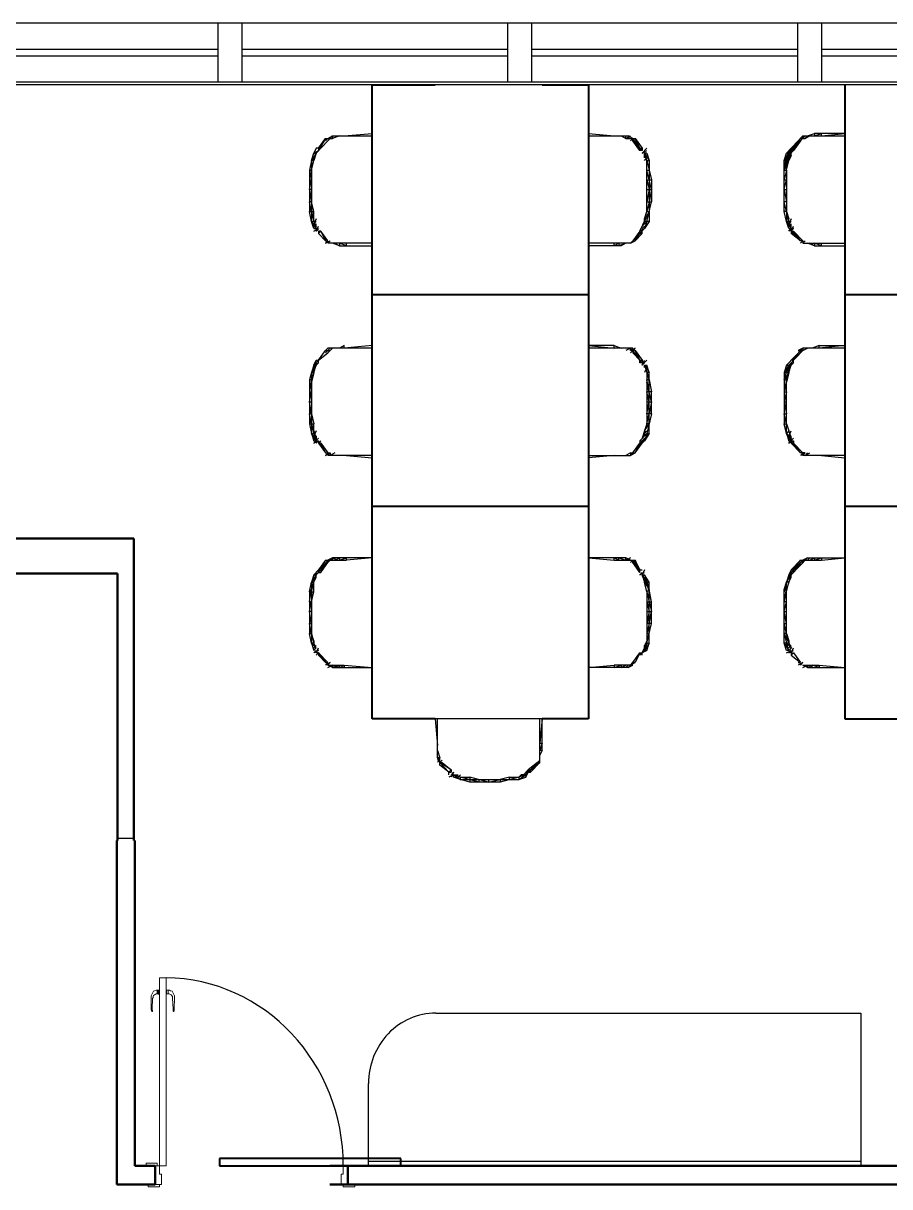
# Model space of a CAD drawing. Header units: millimetres. Extents: x -8 to 5830, y -596 to 3598.
# Drawn here: x 1679.636 to 1683.31, y 2388.415 to 2393.348 of the extents above; entities that cross this region are included whole.
import ezdxf

# ---------------------------------------------------------------- set-up
doc = ezdxf.new("R2010")
doc.units = ezdxf.units.MM
doc.linetypes.add('CONTINU', pattern=[0])
doc.layers.get('0').update_dxf_attribs({"color": 9})

msp = doc.modelspace()

# ---------------------------------------------------------------- linework, layer by layer
for p, q in [((1734.0826, 2393.3475), (1664.1826, 2393.3475)), ((1679.3326, 2393.2375), (1680.4618, 2393.2375)), ((1680.4618, 2393.2075), (1679.3326, 2393.2075)), ((1680.5618, 2393.2375), (1681.6909, 2393.2375)), ((1681.6909, 2393.2075), (1680.5618, 2393.2075)), ((1681.7909, 2393.2375), (1682.9201, 2393.2375)), ((1682.9201, 2393.2075), (1681.7909, 2393.2075)), ((1683.0201, 2393.2375), (1684.1493, 2393.2375)), ((1684.1493, 2393.2075), (1683.0201, 2393.2075)), ((1694.2826, 2393.0975), (1664.4326, 2393.0975))]:
    msp.add_line(p, q)
at = {"lineweight": 25}
for p, q in [((1692.9999, 2393.0867), (1679.0028, 2393.0867)), ((1680.8881, 2392.8179), (1680.9178, 2392.8593)), ((1680.9178, 2392.8593), (1680.8881, 2392.8076)), ((1680.9178, 2392.8593), (1680.9474, 2392.8593)), ((1680.9178, 2392.8489), (1680.9276, 2392.8593)), ((1680.9276, 2392.8593), (1680.9474, 2392.8696)), ((1680.9375, 2392.8593), (1680.9276, 2392.8489)), ((1680.9375, 2392.8593), (1680.9474, 2392.8696)), ((1680.9474, 2392.8696), (1680.9474, 2392.8593)), ((1680.977, 2392.8696), (1680.9474, 2392.8593)), ((1680.9474, 2392.8696), (1681.1152, 2392.8696)), ((1680.9967, 2392.8696), (1681.1152, 2392.8799)), ((1681.1152, 2392.8799), (1681.1152, 2392.4045)), ((1682.0332, 2392.8799), (1682.1418, 2392.8696)), ((1682.0332, 2392.8799), (1682.0332, 2392.4045)), ((1682.0332, 2392.8696), (1682.201, 2392.8696)), ((1682.1714, 2392.8696), (1682.1911, 2392.8593)), ((1682.1911, 2392.8593), (1682.2109, 2392.8696)), ((1682.1911, 2392.8593), (1682.1911, 2392.8696)), ((1682.1911, 2392.8593), (1682.2306, 2392.8593)), ((1682.2207, 2392.8593), (1682.201, 2392.8696)), ((1682.201, 2392.8593), (1682.2109, 2392.8696)), ((1682.2207, 2392.8593), (1682.2109, 2392.8489)), ((1682.2503, 2392.8179), (1682.2207, 2392.8593)), ((1682.2207, 2392.8489), (1682.2207, 2392.8593)), ((1682.2207, 2392.8593), (1682.2503, 2392.8076)), ((1682.2306, 2392.8593), (1682.2602, 2392.8179)), ((1682.2503, 2392.8179), (1682.2306, 2392.8593)), ((1682.8722, 2392.7973), (1682.9413, 2392.8696)), ((1682.892, 2392.8076), (1682.9512, 2392.8696)), ((1682.9018, 2392.8076), (1682.9315, 2392.8593)), ((1682.9018, 2392.8179), (1682.9315, 2392.8593)), ((1682.9315, 2392.8593), (1682.9512, 2392.8593)), ((1682.9413, 2392.8696), (1683.119, 2392.8696)), ((1682.9413, 2392.8593), (1682.9413, 2392.8696)), ((1682.9512, 2392.8593), (1682.9709, 2392.8696)), ((1682.9512, 2392.8593), (1682.9611, 2392.8696)), ((1682.9611, 2392.8696), (1682.9907, 2392.8799)), ((1683.119, 2392.8799), (1682.9907, 2392.8799)), ((1682.9907, 2392.8799), (1682.9907, 2392.8696)), ((1682.9907, 2392.8696), (1683.0203, 2392.8799)), ((1683.0203, 2392.8696), (1683.119, 2392.8799)), ((1683.0203, 2392.8696), (1683.0203, 2392.8799)), ((1683.119, 2392.8799), (1683.119, 2392.4045)), ((1680.8783, 2392.8179), (1680.8684, 2392.7973)), ((1680.8684, 2392.7973), (1680.8881, 2392.8076)), ((1680.9276, 2392.8489), (1680.8783, 2392.7973)), ((1680.8881, 2392.8179), (1680.8783, 2392.8179)), ((1680.8881, 2392.8179), (1680.8881, 2392.8076)), ((1682.2503, 2392.8076), (1682.2207, 2392.8489)), ((1682.2503, 2392.8076), (1682.2503, 2392.8179)), ((1682.2503, 2392.8179), (1682.2602, 2392.8179)), ((1682.2602, 2392.8179), (1682.2503, 2392.8076)), ((1682.2602, 2392.8076), (1682.2503, 2392.8076)), ((1682.2602, 2392.7973), (1682.28, 2392.8179)), ((1682.2602, 2392.8179), (1682.2602, 2392.8076)), ((1682.2602, 2392.7973), (1682.28, 2392.8076)), ((1682.8722, 2392.7766), (1682.892, 2392.8076)), ((1682.8821, 2392.8076), (1682.8722, 2392.7766)), ((1682.9018, 2392.8076), (1682.8722, 2392.7766)), ((1682.8821, 2392.7766), (1682.9018, 2392.8179)), ((1682.8821, 2392.8076), (1682.9018, 2392.8179)), ((1682.8821, 2392.7973), (1682.9018, 2392.8076)), ((1682.8821, 2392.8076), (1682.892, 2392.8076)), ((1682.892, 2392.8179), (1682.9018, 2392.8179)), ((1682.892, 2392.7869), (1682.892, 2392.8076)), ((1682.9315, 2392.8489), (1682.9018, 2392.8076)), ((1682.9018, 2392.8076), (1682.9018, 2392.8283)), ((1680.8585, 2392.7662), (1680.8487, 2392.7249)), ((1680.8783, 2392.7973), (1680.8585, 2392.7662)), ((1680.8585, 2392.7662), (1680.8684, 2392.7973)), ((1680.8585, 2392.7249), (1680.8684, 2392.7662)), ((1680.8585, 2392.7662), (1680.8585, 2392.5078)), ((1680.8684, 2392.7662), (1680.8585, 2392.7662)), ((1680.8684, 2392.7766), (1680.8783, 2392.7973)), ((1680.8684, 2392.7973), (1680.8783, 2392.7973)), ((1680.8783, 2392.7973), (1680.8684, 2392.7662)), ((1680.8684, 2392.7766), (1680.8684, 2392.7662)), ((1682.28, 2392.7973), (1682.2701, 2392.7973)), ((1682.2701, 2392.7973), (1682.2898, 2392.7662)), ((1682.28, 2392.7662), (1682.2701, 2392.7973)), ((1682.2701, 2392.7766), (1682.2701, 2392.7973)), ((1682.2701, 2392.7662), (1682.28, 2392.7766)), ((1682.28, 2392.7973), (1682.2898, 2392.7662)), ((1682.28, 2392.7662), (1682.2898, 2392.7662)), ((1682.28, 2392.5492), (1682.28, 2392.7662)), ((1682.28, 2392.7662), (1682.2997, 2392.6836)), ((1682.2898, 2392.7662), (1682.2898, 2392.5078)), ((1682.8624, 2392.7662), (1682.8821, 2392.7973)), ((1682.8624, 2392.7662), (1682.8722, 2392.7973)), ((1682.892, 2392.7869), (1682.8624, 2392.7249)), ((1682.8624, 2392.7352), (1682.8722, 2392.7766)), ((1682.8624, 2392.7249), (1682.8722, 2392.7662)), ((1682.8624, 2392.5492), (1682.8624, 2392.7662)), ((1682.8821, 2392.7662), (1682.8624, 2392.7662)), ((1682.892, 2392.7973), (1682.8722, 2392.7662)), ((1682.8722, 2392.7352), (1682.892, 2392.7973)), ((1682.8821, 2392.7973), (1682.8722, 2392.7662)), ((1682.8722, 2392.7973), (1682.892, 2392.7973)), ((1682.8722, 2392.7766), (1682.8722, 2392.7352)), ((1682.8722, 2392.7352), (1682.8821, 2392.7766)), ((1682.8722, 2392.7766), (1682.8821, 2392.7766)), ((1682.8722, 2392.7249), (1682.8821, 2392.7662)), ((1682.8821, 2392.7766), (1682.892, 2392.7869)), ((1682.8821, 2392.7662), (1682.8821, 2392.7766)), ((1680.8585, 2392.7249), (1680.8487, 2392.6836)), ((1680.8487, 2392.7249), (1680.8487, 2392.5492)), ((1680.8487, 2392.7249), (1680.8585, 2392.7249)), ((1682.2997, 2392.6422), (1682.28, 2392.7249)), ((1682.28, 2392.7249), (1682.2898, 2392.7249)), ((1682.8624, 2392.7352), (1682.8722, 2392.7352)), ((1682.8722, 2392.7249), (1682.8624, 2392.6836)), ((1682.8624, 2392.7249), (1682.8722, 2392.7249)), ((1682.8722, 2392.7249), (1682.8722, 2392.5078)), ((1680.8487, 2392.6836), (1680.8585, 2392.6836)), ((1680.8487, 2392.6422), (1680.8585, 2392.6836)), ((1682.28, 2392.6836), (1682.2997, 2392.6836)), ((1682.28, 2392.6836), (1682.2898, 2392.6422)), ((1682.2997, 2392.6836), (1682.2997, 2392.5905)), ((1682.8624, 2392.6836), (1682.8722, 2392.6836)), ((1682.8624, 2392.6422), (1682.8722, 2392.6836)), ((1680.8585, 2392.6422), (1680.8487, 2392.6422)), ((1680.8487, 2392.6422), (1680.8585, 2392.5905)), ((1682.2898, 2392.6422), (1682.28, 2392.5905)), ((1682.28, 2392.6422), (1682.2997, 2392.6422)), ((1682.2997, 2392.6422), (1682.2898, 2392.5905)), ((1682.8624, 2392.6422), (1682.8722, 2392.6422)), ((1682.8624, 2392.6422), (1682.8722, 2392.5905)), ((1680.8585, 2392.5492), (1680.8487, 2392.5905)), ((1680.8585, 2392.5905), (1680.8487, 2392.5905)), ((1680.8684, 2392.5492), (1680.8585, 2392.5905)), ((1682.28, 2392.5078), (1682.2997, 2392.5905)), ((1682.2898, 2392.5905), (1682.28, 2392.5492)), ((1682.28, 2392.5905), (1682.2997, 2392.5905)), ((1682.8722, 2392.5905), (1682.8624, 2392.5905)), ((1682.8722, 2392.5492), (1682.8624, 2392.5905)), ((1680.8585, 2392.5078), (1680.8487, 2392.5492)), ((1680.8487, 2392.5492), (1680.8684, 2392.5492)), ((1680.8684, 2392.5182), (1680.8585, 2392.5492)), ((1680.8585, 2392.5492), (1680.8684, 2392.5078)), ((1680.8684, 2392.5078), (1680.8684, 2392.5492)), ((1680.8783, 2392.5182), (1680.8684, 2392.4975)), ((1682.2503, 2392.4665), (1682.2898, 2392.5492)), ((1682.2701, 2392.5182), (1682.28, 2392.5492)), ((1682.2701, 2392.5078), (1682.28, 2392.5492)), ((1682.2701, 2392.4975), (1682.2701, 2392.5182)), ((1682.28, 2392.5492), (1682.2898, 2392.5492)), ((1682.8722, 2392.5492), (1682.8624, 2392.5492)), ((1682.8722, 2392.5078), (1682.8624, 2392.5492)), ((1682.8722, 2392.5492), (1682.8821, 2392.5182)), ((1682.8821, 2392.5078), (1682.8722, 2392.5492)), ((1682.8821, 2392.5078), (1682.8821, 2392.5182)), ((1682.892, 2392.5182), (1682.8821, 2392.4975)), ((1680.8783, 2392.4768), (1680.8585, 2392.5078)), ((1680.8585, 2392.5078), (1680.8684, 2392.5078)), ((1680.8684, 2392.4768), (1680.8585, 2392.5078)), ((1680.8684, 2392.5078), (1680.8783, 2392.4768)), ((1680.8684, 2392.4975), (1680.8783, 2392.5078)), ((1680.8684, 2392.5078), (1680.8783, 2392.4872)), ((1680.8684, 2392.4665), (1680.8881, 2392.4768)), ((1680.8684, 2392.4768), (1680.8783, 2392.4768)), ((1680.8783, 2392.4768), (1680.8783, 2392.4975)), ((1680.8783, 2392.4665), (1680.8881, 2392.4872)), ((1680.8881, 2392.4768), (1680.8783, 2392.4665)), ((1680.898, 2392.4665), (1680.8881, 2392.4561)), ((1680.898, 2392.4665), (1680.8881, 2392.4665)), ((1680.8881, 2392.4665), (1680.8881, 2392.4561)), ((1680.898, 2392.4665), (1680.9178, 2392.4251)), ((1680.9276, 2392.4251), (1680.898, 2392.4665)), ((1682.2207, 2392.4251), (1682.2701, 2392.4768)), ((1682.2503, 2392.4665), (1682.2207, 2392.4251)), ((1682.2701, 2392.4768), (1682.2503, 2392.4665)), ((1682.2602, 2392.4665), (1682.2503, 2392.4665)), ((1682.2503, 2392.4561), (1682.2503, 2392.4665)), ((1682.2602, 2392.4872), (1682.28, 2392.5078)), ((1682.2602, 2392.4768), (1682.2701, 2392.4872)), ((1682.2602, 2392.4561), (1682.2602, 2392.4665)), ((1682.2898, 2392.5078), (1682.2701, 2392.5078)), ((1682.28, 2392.5078), (1682.2701, 2392.4768)), ((1682.2898, 2392.5078), (1682.2701, 2392.4768)), ((1682.8722, 2392.5078), (1682.8821, 2392.5078)), ((1682.892, 2392.4768), (1682.8722, 2392.5078)), ((1682.8722, 2392.5078), (1682.892, 2392.4872)), ((1682.8821, 2392.4768), (1682.8722, 2392.5078)), ((1682.8821, 2392.4975), (1682.892, 2392.5078)), ((1682.892, 2392.4872), (1682.8821, 2392.5078)), ((1682.8821, 2392.4768), (1682.892, 2392.4768)), ((1682.9018, 2392.4768), (1682.8821, 2392.4665)), ((1682.8821, 2392.4665), (1682.892, 2392.4768)), ((1682.892, 2392.4768), (1682.892, 2392.4975)), ((1682.892, 2392.4665), (1682.9018, 2392.4872)), ((1682.892, 2392.4665), (1682.9018, 2392.4768)), ((1682.892, 2392.4665), (1682.892, 2392.4561)), ((1682.892, 2392.4665), (1682.9018, 2392.4665)), ((1682.892, 2392.4561), (1682.9018, 2392.4665)), ((1682.9018, 2392.4561), (1682.9018, 2392.4665)), ((1682.9315, 2392.4251), (1682.9018, 2392.4665)), ((1682.9018, 2392.4665), (1682.9413, 2392.4251)), ((1680.8881, 2392.4561), (1680.9178, 2392.4251)), ((1680.9178, 2392.4251), (1680.9276, 2392.4251)), ((1680.9276, 2392.4251), (1680.9178, 2392.4148)), ((1680.9178, 2392.4148), (1680.9375, 2392.4251)), ((1680.9375, 2392.4251), (1680.9276, 2392.4148)), ((1681.1152, 2392.4148), (1680.9276, 2392.4148)), ((1680.977, 2392.4045), (1680.9474, 2392.4148)), ((1680.9572, 2392.4148), (1680.977, 2392.4045)), ((1681.0066, 2392.4045), (1680.977, 2392.4148)), ((1680.977, 2392.4148), (1680.977, 2392.4045)), ((1681.0066, 2392.4045), (1681.0066, 2392.4148)), ((1682.2109, 2392.4148), (1682.0332, 2392.4148)), ((1682.1418, 2392.4045), (1682.1418, 2392.4148)), ((1682.1615, 2392.4148), (1682.1418, 2392.4045)), ((1682.1615, 2392.4148), (1682.1615, 2392.4045)), ((1682.1911, 2392.4148), (1682.1615, 2392.4045)), ((1682.1911, 2392.4148), (1682.1714, 2392.4045)), ((1682.2109, 2392.4148), (1682.2306, 2392.4251)), ((1682.2109, 2392.4148), (1682.2207, 2392.4251)), ((1682.2207, 2392.4251), (1682.2306, 2392.4251)), ((1682.2306, 2392.4251), (1682.2602, 2392.4561)), ((1682.2306, 2392.4251), (1682.2503, 2392.4561)), ((1682.2503, 2392.4561), (1682.2602, 2392.4561)), ((1682.892, 2392.4561), (1682.9018, 2392.4561)), ((1682.9315, 2392.4251), (1682.892, 2392.4561)), ((1682.9018, 2392.4561), (1682.9315, 2392.4251)), ((1682.9413, 2392.4251), (1682.9315, 2392.4251)), ((1682.9315, 2392.4148), (1682.9413, 2392.4251)), ((1682.9512, 2392.4251), (1682.9413, 2392.4148)), ((1682.9413, 2392.4251), (1682.9413, 2392.4148)), ((1682.9413, 2392.4148), (1683.119, 2392.4148)), ((1682.9907, 2392.4045), (1682.9611, 2392.4148)), ((1682.9907, 2392.4045), (1682.9709, 2392.4148)), ((1682.9907, 2392.4148), (1682.9907, 2392.4045)), ((1683.0203, 2392.4045), (1682.9907, 2392.4148)), ((1683.0203, 2392.4045), (1683.0203, 2392.4148)), ((1680.977, 2392.4045), (1681.1152, 2392.4045)), ((1682.1714, 2392.4045), (1682.0332, 2392.4045)), ((1682.9907, 2392.4045), (1683.119, 2392.4045)), ((1680.9178, 2391.96), (1680.9276, 2391.9703)), ((1680.9276, 2391.96), (1680.9375, 2391.9703)), ((1681.1152, 2391.9703), (1680.9276, 2391.9703)), ((1680.9474, 2391.9703), (1680.9375, 2391.96)), ((1680.9967, 2391.9807), (1680.977, 2391.9703)), ((1681.1152, 2391.9807), (1680.9967, 2391.9703)), ((1680.9967, 2391.9703), (1680.9967, 2391.9807)), ((1681.1152, 2391.9807), (1681.1152, 2391.5052)), ((1682.0332, 2391.9807), (1682.0332, 2391.5052)), ((1682.1418, 2391.9807), (1682.0332, 2391.9807)), ((1682.0332, 2391.9807), (1682.1418, 2391.9703)), ((1682.2207, 2391.9703), (1682.0332, 2391.9703)), ((1682.1418, 2391.9703), (1682.1418, 2391.9807)), ((1682.1418, 2391.9807), (1682.1714, 2391.9703)), ((1682.2109, 2391.9703), (1682.1911, 2391.96)), ((1682.2306, 2391.9703), (1682.2109, 2391.96)), ((1682.2109, 2391.96), (1682.2207, 2391.9703)), ((1682.2109, 2391.96), (1682.2109, 2391.9703)), ((1682.2207, 2391.96), (1682.2306, 2391.9703)), ((1682.9413, 2391.9703), (1682.8722, 2391.898)), ((1682.9413, 2391.9703), (1682.9216, 2391.96)), ((1682.9413, 2391.9703), (1682.9413, 2391.96)), ((1682.9413, 2391.96), (1682.9611, 2391.9703)), ((1683.119, 2391.9703), (1682.9413, 2391.9703)), ((1683.0104, 2391.9807), (1682.9808, 2391.9703)), ((1683.0104, 2391.9703), (1683.0104, 2391.9807)), ((1683.0104, 2391.9807), (1683.119, 2391.9807)), ((1683.119, 2391.9807), (1683.0104, 2391.9703)), ((1683.119, 2391.9807), (1683.119, 2391.5052)), ((1680.8881, 2391.9186), (1680.9178, 2391.96)), ((1680.8881, 2391.9186), (1680.9276, 2391.9497)), ((1680.9178, 2391.9497), (1680.9276, 2391.96)), ((1680.9178, 2391.96), (1680.9375, 2391.96)), ((1680.9276, 2391.9497), (1680.9375, 2391.96)), ((1682.2306, 2391.96), (1682.2109, 2391.96)), ((1682.2109, 2391.9497), (1682.2207, 2391.96)), ((1682.2503, 2391.9186), (1682.2207, 2391.96)), ((1682.2207, 2391.96), (1682.2207, 2391.9497)), ((1682.2207, 2391.9497), (1682.2503, 2391.9186)), ((1682.2503, 2391.9186), (1682.2306, 2391.96)), ((1682.2306, 2391.96), (1682.2602, 2391.9186)), ((1682.8821, 2391.898), (1682.9413, 2391.96)), ((1682.9018, 2391.9186), (1682.9315, 2391.96)), ((1682.9216, 2391.96), (1682.9413, 2391.96)), ((1682.9315, 2391.96), (1682.9315, 2391.9497)), ((1680.8684, 2391.898), (1680.8585, 2391.867)), ((1680.8783, 2391.898), (1680.8585, 2391.867)), ((1680.8684, 2391.898), (1680.8783, 2391.9186)), ((1680.8684, 2391.898), (1680.8881, 2391.9186)), ((1680.8881, 2391.9083), (1680.8684, 2391.898)), ((1680.8684, 2391.8876), (1680.8881, 2391.9083)), ((1680.8684, 2391.898), (1680.8783, 2391.898)), ((1680.8684, 2391.867), (1680.8783, 2391.898)), ((1680.8684, 2391.867), (1680.8684, 2391.8876)), ((1680.8783, 2391.9186), (1680.8881, 2391.9186)), ((1680.8881, 2391.9083), (1680.8881, 2391.9186)), ((1682.2503, 2391.9186), (1682.2602, 2391.9186)), ((1682.2503, 2391.9083), (1682.2602, 2391.9186)), ((1682.2503, 2391.9083), (1682.2503, 2391.9186)), ((1682.2602, 2391.9083), (1682.2503, 2391.9083)), ((1682.28, 2391.9186), (1682.2602, 2391.898)), ((1682.2602, 2391.898), (1682.2701, 2391.9186)), ((1682.2602, 2391.9186), (1682.2602, 2391.9083)), ((1682.2701, 2391.898), (1682.2898, 2391.867)), ((1682.2701, 2391.898), (1682.28, 2391.867)), ((1682.2701, 2391.8876), (1682.2701, 2391.898)), ((1682.2701, 2391.898), (1682.28, 2391.898)), ((1682.28, 2391.8876), (1682.2701, 2391.867)), ((1682.2898, 2391.867), (1682.28, 2391.898)), ((1682.8722, 2391.898), (1682.8624, 2391.867)), ((1682.8821, 2391.898), (1682.8624, 2391.867)), ((1682.8722, 2391.836), (1682.892, 2391.898)), ((1682.8722, 2391.867), (1682.8821, 2391.898)), ((1682.8722, 2391.867), (1682.892, 2391.898)), ((1682.8722, 2391.898), (1682.892, 2391.898)), ((1682.9018, 2391.9083), (1682.8821, 2391.898)), ((1682.8821, 2391.8876), (1682.9018, 2391.9083)), ((1682.8821, 2391.867), (1682.8821, 2391.8876)), ((1682.9018, 2391.9186), (1682.892, 2391.9186)), ((1682.9018, 2391.9083), (1682.9018, 2391.9186)), ((1680.8585, 2391.867), (1680.8487, 2391.836)), ((1680.8487, 2391.836), (1680.8585, 2391.836)), ((1680.8487, 2391.836), (1680.8487, 2391.6499)), ((1680.8585, 2391.836), (1680.8487, 2391.7843)), ((1680.8684, 2391.867), (1680.8585, 2391.8256)), ((1680.8585, 2391.867), (1680.8585, 2391.6086)), ((1680.8585, 2391.867), (1680.8684, 2391.867)), ((1680.8684, 2391.867), (1680.8585, 2391.836)), ((1682.2898, 2391.867), (1682.28, 2391.867)), ((1682.28, 2391.867), (1682.2898, 2391.836)), ((1682.28, 2391.867), (1682.28, 2391.6499)), ((1682.2898, 2391.7843), (1682.28, 2391.836)), ((1682.2898, 2391.836), (1682.28, 2391.836)), ((1682.2997, 2391.7429), (1682.28, 2391.8256)), ((1682.2898, 2391.6086), (1682.2898, 2391.867)), ((1682.2898, 2391.836), (1682.2997, 2391.7843)), ((1682.8624, 2391.836), (1682.8722, 2391.867)), ((1682.8624, 2391.867), (1682.8821, 2391.867)), ((1682.8821, 2391.867), (1682.8624, 2391.836)), ((1682.8624, 2391.867), (1682.8624, 2391.6499)), ((1682.8624, 2391.836), (1682.8722, 2391.836)), ((1682.8722, 2391.836), (1682.8624, 2391.7843)), ((1682.8821, 2391.867), (1682.8722, 2391.8256)), ((1682.8722, 2391.6086), (1682.8722, 2391.836)), ((1680.8487, 2391.7429), (1680.8585, 2391.7843)), ((1680.8487, 2391.7843), (1680.8585, 2391.7843)), ((1682.2898, 2391.7429), (1682.28, 2391.7843)), ((1682.2997, 2391.7843), (1682.28, 2391.7843)), ((1682.2997, 2391.6912), (1682.2997, 2391.7843)), ((1682.8722, 2391.7843), (1682.8624, 2391.7429)), ((1682.8624, 2391.7843), (1682.8722, 2391.7843)), ((1680.8585, 2391.6912), (1680.8487, 2391.7429)), ((1680.8487, 2391.7429), (1680.8585, 2391.7429)), ((1682.28, 2391.6912), (1682.2898, 2391.7429)), ((1682.28, 2391.7429), (1682.2997, 2391.7429)), ((1682.2997, 2391.7429), (1682.2898, 2391.6912)), ((1682.8624, 2391.7429), (1682.8722, 2391.6912)), ((1682.8624, 2391.7429), (1682.8722, 2391.7429)), ((1680.8585, 2391.6499), (1680.8487, 2391.6912)), ((1680.8585, 2391.6912), (1680.8487, 2391.6912)), ((1680.8585, 2391.6912), (1680.8684, 2391.6499)), ((1682.28, 2391.6499), (1682.2898, 2391.6912)), ((1682.2997, 2391.6912), (1682.28, 2391.6912)), ((1682.2997, 2391.6912), (1682.28, 2391.6086)), ((1682.8722, 2391.6499), (1682.8624, 2391.6912)), ((1682.8624, 2391.6912), (1682.8722, 2391.6912)), ((1680.8487, 2391.6499), (1680.8684, 2391.6499)), ((1680.8487, 2391.6499), (1680.8585, 2391.6086)), ((1680.8585, 2391.6499), (1680.8684, 2391.6086)), ((1680.8684, 2391.6189), (1680.8585, 2391.6499)), ((1680.8684, 2391.6086), (1680.8684, 2391.6499)), ((1682.28, 2391.6499), (1682.2701, 2391.6189)), ((1682.2701, 2391.6189), (1682.2898, 2391.6499)), ((1682.2898, 2391.6499), (1682.28, 2391.6499)), ((1682.8722, 2391.6086), (1682.8624, 2391.6499)), ((1682.8624, 2391.6499), (1682.8722, 2391.6499)), ((1682.8722, 2391.6499), (1682.892, 2391.5879)), ((1680.8684, 2391.5879), (1680.8585, 2391.6086)), ((1680.8585, 2391.6086), (1680.8684, 2391.5775)), ((1680.8783, 2391.5775), (1680.8585, 2391.6086)), ((1680.8585, 2391.6086), (1680.8684, 2391.6086)), ((1680.8684, 2391.6189), (1680.8783, 2391.5879)), ((1680.8783, 2391.6189), (1680.8684, 2391.5982)), ((1680.8684, 2391.6086), (1680.8783, 2391.5879)), ((1680.8783, 2391.5775), (1680.8684, 2391.6086)), ((1680.8684, 2391.5775), (1680.8684, 2391.5879)), ((1680.8881, 2391.5879), (1680.8684, 2391.5672)), ((1680.8684, 2391.5775), (1680.8881, 2391.5775)), ((1680.8684, 2391.5672), (1680.8881, 2391.5775)), ((1680.8783, 2391.5982), (1680.8783, 2391.5775)), ((1680.8881, 2391.5775), (1680.8783, 2391.5672)), ((1680.898, 2391.5775), (1680.8881, 2391.5672)), ((1680.8881, 2391.5775), (1680.8881, 2391.5672)), ((1682.28, 2391.6086), (1682.2503, 2391.5775)), ((1682.2503, 2391.5775), (1682.2503, 2391.5672)), ((1682.2701, 2391.5775), (1682.2503, 2391.5672)), ((1682.2503, 2391.5775), (1682.2701, 2391.5775)), ((1682.2701, 2391.6189), (1682.2602, 2391.5879)), ((1682.2898, 2391.6086), (1682.2602, 2391.5775)), ((1682.2602, 2391.5672), (1682.2701, 2391.5879)), ((1682.2602, 2391.5672), (1682.2701, 2391.5775)), ((1682.2701, 2391.6086), (1682.28, 2391.6189)), ((1682.2701, 2391.6189), (1682.2701, 2391.5982)), ((1682.2898, 2391.6086), (1682.2701, 2391.5775)), ((1682.28, 2391.6086), (1682.2701, 2391.5775)), ((1682.2701, 2391.5775), (1682.2701, 2391.5879)), ((1682.28, 2391.6086), (1682.2898, 2391.6086)), ((1682.8821, 2391.6189), (1682.8722, 2391.6086)), ((1682.8821, 2391.5879), (1682.8722, 2391.6086)), ((1682.8722, 2391.6086), (1682.8821, 2391.5775)), ((1682.892, 2391.5879), (1682.8722, 2391.6086)), ((1682.892, 2391.5775), (1682.8722, 2391.6086)), ((1682.8821, 2391.5982), (1682.892, 2391.6189)), ((1682.8821, 2391.5672), (1682.9018, 2391.5879)), ((1682.8821, 2391.5775), (1682.8821, 2391.5879)), ((1682.892, 2391.5879), (1682.8821, 2391.5672)), ((1682.8821, 2391.5672), (1682.9018, 2391.5775)), ((1682.8821, 2391.5775), (1682.9018, 2391.5775)), ((1682.892, 2391.5775), (1682.892, 2391.5982)), ((1682.892, 2391.5672), (1682.9018, 2391.5775)), ((1682.9018, 2391.5775), (1682.9018, 2391.5672)), ((1680.898, 2391.5672), (1680.8881, 2391.5672)), ((1680.8881, 2391.5672), (1680.9178, 2391.5259)), ((1680.9178, 2391.5259), (1680.898, 2391.5672)), ((1680.898, 2391.5672), (1680.9276, 2391.5259)), ((1680.9276, 2391.5259), (1680.9178, 2391.5155)), ((1680.9178, 2391.5259), (1680.9375, 2391.5259)), ((1680.9178, 2391.5155), (1680.9375, 2391.5259)), ((1680.9276, 2391.5155), (1680.9375, 2391.5259)), ((1680.9572, 2391.5259), (1680.9375, 2391.5155)), ((1680.9375, 2391.5259), (1680.9375, 2391.5155)), ((1682.2109, 2391.5259), (1682.1911, 2391.5155)), ((1682.2207, 2391.5259), (1682.2109, 2391.5155)), ((1682.2109, 2391.5155), (1682.2306, 2391.5259)), ((1682.2109, 2391.5259), (1682.2109, 2391.5155)), ((1682.2109, 2391.5259), (1682.2306, 2391.5259)), ((1682.2207, 2391.5259), (1682.2503, 2391.5672)), ((1682.2306, 2391.5259), (1682.2602, 2391.5672)), ((1682.2503, 2391.5672), (1682.2306, 2391.5259)), ((1682.2503, 2391.5672), (1682.2602, 2391.5672)), ((1682.9315, 2391.5259), (1682.892, 2391.5672)), ((1682.892, 2391.5672), (1682.9018, 2391.5672)), ((1682.9018, 2391.5672), (1682.9413, 2391.5259)), ((1682.9315, 2391.5259), (1682.9018, 2391.5672)), ((1682.9413, 2391.5259), (1682.9315, 2391.5155)), ((1682.9512, 2391.5259), (1682.9315, 2391.5259)), ((1682.9413, 2391.5155), (1682.9413, 2391.5259)), ((1682.9413, 2391.5155), (1682.9512, 2391.5259)), ((1682.9611, 2391.5259), (1682.9512, 2391.5155)), ((1682.9512, 2391.5155), (1682.9709, 2391.5259)), ((1681.1152, 2391.5155), (1680.9276, 2391.5155)), ((1681.0066, 2391.5155), (1681.1152, 2391.5052)), ((1682.1418, 2391.5155), (1682.0332, 2391.5052)), ((1682.0332, 2391.5155), (1682.2109, 2391.5155)), ((1683.119, 2391.5155), (1682.9413, 2391.5155)), ((1683.0203, 2391.5155), (1683.119, 2391.5052)), ((1680.9474, 2391.0814), (1680.9276, 2391.071)), ((1680.9375, 2391.071), (1680.9474, 2391.0814)), ((1680.9375, 2391.071), (1680.9572, 2391.0814)), ((1681.1152, 2391.0814), (1680.9474, 2391.0814)), ((1680.9572, 2391.0814), (1680.9572, 2391.071)), ((1680.9572, 2391.071), (1680.977, 2391.0814)), ((1680.977, 2391.0814), (1680.977, 2391.071)), ((1680.977, 2391.071), (1681.0066, 2391.0814)), ((1681.1152, 2391.0814), (1681.0066, 2391.071)), ((1681.0066, 2391.071), (1681.0066, 2391.0814)), ((1681.1152, 2390.6162), (1681.1152, 2391.0814)), ((1682.1911, 2391.0814), (1682.0332, 2391.0814)), ((1682.0332, 2390.6162), (1682.0332, 2391.0814)), ((1682.0332, 2391.0814), (1682.1418, 2391.071)), ((1682.1615, 2391.071), (1682.1418, 2391.0814)), ((1682.1418, 2391.071), (1682.1418, 2391.0814)), ((1682.1615, 2391.071), (1682.1615, 2391.0814)), ((1682.1615, 2391.0814), (1682.1911, 2391.071)), ((1682.2109, 2391.071), (1682.1911, 2391.0814)), ((1682.1911, 2391.071), (1682.1911, 2391.0814)), ((1682.2109, 2391.0814), (1682.1911, 2391.071)), ((1682.892, 2391.009), (1682.9611, 2391.0814)), ((1682.9611, 2391.0814), (1682.9413, 2391.071)), ((1682.9611, 2391.0814), (1683.119, 2391.0814)), ((1682.9611, 2391.071), (1682.9709, 2391.0814)), ((1682.9709, 2391.071), (1682.9907, 2391.0814)), ((1682.9907, 2391.0814), (1682.9907, 2391.071)), ((1682.9907, 2391.071), (1683.0203, 2391.0814)), ((1683.0203, 2391.0814), (1683.0203, 2391.071)), ((1683.0203, 2391.071), (1683.119, 2391.0814)), ((1683.119, 2391.0814), (1683.119, 2390.6162)), ((1680.9178, 2391.071), (1680.8881, 2391.0297)), ((1680.898, 2391.0297), (1680.9178, 2391.071)), ((1680.9276, 2391.071), (1680.898, 2391.0297)), ((1680.898, 2391.0194), (1680.9276, 2391.071)), ((1680.898, 2391.0194), (1680.9276, 2391.0607)), ((1680.9178, 2391.071), (1681.0066, 2391.071)), ((1680.9375, 2391.071), (1680.9276, 2391.0607)), ((1680.9276, 2391.0607), (1680.9276, 2391.071)), ((1682.1418, 2391.071), (1682.2306, 2391.071)), ((1682.2207, 2391.071), (1682.2109, 2391.0607)), ((1682.2207, 2391.0607), (1682.2207, 2391.071)), ((1682.2207, 2391.071), (1682.2503, 2391.0297)), ((1682.2207, 2391.071), (1682.2503, 2391.0194)), ((1682.2503, 2391.0194), (1682.2207, 2391.0607)), ((1682.2503, 2391.0297), (1682.2306, 2391.071)), ((1682.2306, 2391.071), (1682.2503, 2391.0194)), ((1682.9413, 2391.071), (1682.8821, 2391.009)), ((1682.9315, 2391.071), (1682.892, 2391.0297)), ((1682.9018, 2391.0194), (1682.9413, 2391.071)), ((1682.9018, 2391.0297), (1682.9315, 2391.071)), ((1682.9315, 2391.071), (1683.0203, 2391.071)), ((1682.9413, 2391.0607), (1682.9413, 2391.071)), ((1680.8783, 2391.009), (1680.8585, 2390.978)), ((1680.8684, 2391.009), (1680.8585, 2390.978)), ((1680.8881, 2391.0297), (1680.8684, 2391.009)), ((1680.8684, 2391.009), (1680.8881, 2391.0194)), ((1680.8684, 2391.009), (1680.8783, 2391.009)), ((1680.8684, 2390.978), (1680.8783, 2391.009)), ((1680.8684, 2390.978), (1680.8783, 2390.9987)), ((1680.8783, 2391.009), (1680.898, 2391.0297)), ((1680.8783, 2390.9987), (1680.8783, 2391.009)), ((1680.8881, 2391.0194), (1680.8881, 2391.0297)), ((1680.8881, 2391.0297), (1680.898, 2391.0297)), ((1680.8881, 2391.0194), (1680.898, 2391.0194)), ((1680.898, 2391.0297), (1680.898, 2391.0194)), ((1682.2503, 2391.0194), (1682.2503, 2391.0297)), ((1682.2503, 2391.0297), (1682.2602, 2391.0297)), ((1682.2602, 2391.0194), (1682.2503, 2391.009)), ((1682.2503, 2391.009), (1682.2701, 2391.0194)), ((1682.2701, 2391.0297), (1682.2602, 2391.009)), ((1682.2602, 2390.9987), (1682.2701, 2391.009)), ((1682.2602, 2391.009), (1682.2701, 2390.978)), ((1682.28, 2390.978), (1682.2602, 2391.009)), ((1682.2602, 2391.009), (1682.2701, 2391.009)), ((1682.2898, 2390.978), (1682.2701, 2391.009)), ((1682.2701, 2391.009), (1682.28, 2390.978)), ((1682.2701, 2390.9987), (1682.2701, 2390.978)), ((1682.8821, 2391.009), (1682.8722, 2390.978)), ((1682.892, 2391.009), (1682.8722, 2390.947)), ((1682.8722, 2390.978), (1682.892, 2391.009)), ((1682.892, 2391.0297), (1682.8821, 2391.009)), ((1682.8821, 2391.009), (1682.9018, 2391.0194)), ((1682.8821, 2391.009), (1682.892, 2391.009)), ((1682.8821, 2390.978), (1682.892, 2390.9987)), ((1682.892, 2391.0297), (1682.9018, 2391.0297)), ((1682.892, 2390.9987), (1682.892, 2391.009)), ((1682.9018, 2391.0194), (1682.9018, 2391.0297)), ((1680.8487, 2390.9367), (1680.8585, 2390.978)), ((1680.8487, 2390.8953), (1680.8585, 2390.947)), ((1680.8585, 2390.947), (1680.8487, 2390.9367)), ((1680.8487, 2390.9367), (1680.8487, 2390.761)), ((1680.8585, 2390.9367), (1680.8684, 2390.978)), ((1680.8585, 2390.978), (1680.8585, 2390.7196)), ((1680.8585, 2390.947), (1680.8684, 2390.978)), ((1680.8585, 2390.978), (1680.8684, 2390.978)), ((1680.8585, 2390.9367), (1680.8684, 2390.9367)), ((1680.8585, 2390.8953), (1680.8684, 2390.9367)), ((1680.8684, 2390.9367), (1680.8684, 2390.978)), ((1682.28, 2390.9367), (1682.2701, 2390.978)), ((1682.2701, 2390.978), (1682.2898, 2390.947)), ((1682.2701, 2390.978), (1682.2898, 2390.978)), ((1682.28, 2390.978), (1682.2898, 2390.947)), ((1682.2997, 2390.8953), (1682.28, 2390.978)), ((1682.2898, 2390.947), (1682.28, 2390.9367)), ((1682.28, 2390.9367), (1682.2997, 2390.854)), ((1682.28, 2390.9367), (1682.28, 2390.7196)), ((1682.2898, 2390.7196), (1682.2898, 2390.978)), ((1682.2997, 2390.8953), (1682.2898, 2390.947)), ((1682.8624, 2390.947), (1682.8722, 2390.978)), ((1682.8722, 2390.978), (1682.8624, 2390.9367)), ((1682.8624, 2390.7196), (1682.8624, 2390.947)), ((1682.8624, 2390.8953), (1682.8722, 2390.947)), ((1682.8722, 2390.947), (1682.8624, 2390.947)), ((1682.8624, 2390.8953), (1682.8722, 2390.9367)), ((1682.8722, 2390.761), (1682.8722, 2390.978)), ((1682.8722, 2390.9367), (1682.8821, 2390.978)), ((1682.8821, 2390.978), (1682.8722, 2390.978)), ((1680.8487, 2390.854), (1680.8585, 2390.8953)), ((1680.8487, 2390.8953), (1680.8585, 2390.8953)), ((1682.28, 2390.8953), (1682.2898, 2390.854)), ((1682.28, 2390.8953), (1682.2997, 2390.8953)), ((1682.2997, 2390.8023), (1682.2997, 2390.8953)), ((1682.8722, 2390.8953), (1682.8624, 2390.8953)), ((1682.8624, 2390.854), (1682.8722, 2390.8953)), ((1680.8585, 2390.854), (1680.8487, 2390.854)), ((1680.8585, 2390.8023), (1680.8487, 2390.854)), ((1682.28, 2390.854), (1682.2997, 2390.854)), ((1682.2898, 2390.854), (1682.28, 2390.8023)), ((1682.2898, 2390.8023), (1682.2997, 2390.854)), ((1682.8722, 2390.8023), (1682.8624, 2390.854)), ((1682.8624, 2390.854), (1682.8722, 2390.854)), ((1680.8585, 2390.761), (1680.8487, 2390.8023)), ((1680.8487, 2390.8023), (1680.8585, 2390.8023)), ((1682.28, 2390.7196), (1682.2997, 2390.8023)), ((1682.2898, 2390.8023), (1682.28, 2390.761)), ((1682.2997, 2390.8023), (1682.28, 2390.8023)), ((1682.8722, 2390.761), (1682.8624, 2390.8023)), ((1682.8624, 2390.8023), (1682.8722, 2390.8023)), ((1680.8585, 2390.7196), (1680.8487, 2390.761)), ((1680.8487, 2390.761), (1680.8585, 2390.761)), ((1680.8684, 2390.7299), (1680.8585, 2390.761)), ((1680.8585, 2390.761), (1680.8684, 2390.7196)), ((1682.28, 2390.761), (1682.2898, 2390.761)), ((1682.8722, 2390.761), (1682.8624, 2390.761)), ((1682.8624, 2390.761), (1682.892, 2390.6989)), ((1682.8624, 2390.761), (1682.8722, 2390.7196)), ((1682.8821, 2390.7196), (1682.8722, 2390.761)), ((1682.8722, 2390.761), (1682.8821, 2390.7299)), ((1680.8585, 2390.7196), (1680.8783, 2390.6989)), ((1680.8684, 2390.7196), (1680.8585, 2390.7196)), ((1680.8585, 2390.7196), (1680.8684, 2390.6886)), ((1680.8684, 2390.7299), (1680.8684, 2390.7093)), ((1680.8783, 2390.6989), (1680.8684, 2390.7196)), ((1680.8684, 2390.6989), (1680.8783, 2390.7093)), ((1680.8684, 2390.6886), (1680.8783, 2390.6989)), ((1680.8881, 2390.6886), (1680.8684, 2390.6783)), ((1680.8684, 2390.6783), (1680.8783, 2390.6886)), ((1680.8783, 2390.6783), (1680.8881, 2390.6989)), ((1682.2503, 2390.6679), (1682.2701, 2390.6886)), ((1682.2602, 2390.6783), (1682.28, 2390.7196)), ((1682.28, 2390.6886), (1682.2602, 2390.6783)), ((1682.28, 2390.7299), (1682.2701, 2390.7093)), ((1682.2898, 2390.7196), (1682.2701, 2390.6886)), ((1682.2701, 2390.7093), (1682.28, 2390.7196)), ((1682.28, 2390.7196), (1682.2701, 2390.6886)), ((1682.2701, 2390.6886), (1682.2701, 2390.7093)), ((1682.2701, 2390.6886), (1682.28, 2390.6886)), ((1682.28, 2390.7196), (1682.2898, 2390.7196)), ((1682.28, 2390.6886), (1682.2898, 2390.7196)), ((1682.8821, 2390.7196), (1682.8624, 2390.7196)), ((1682.8624, 2390.7196), (1682.8821, 2390.6886)), ((1682.8722, 2390.6886), (1682.8624, 2390.7196)), ((1682.8821, 2390.6886), (1682.8722, 2390.7196)), ((1682.8722, 2390.7196), (1682.892, 2390.6989)), ((1682.8722, 2390.6783), (1682.892, 2390.6886)), ((1682.8821, 2390.6886), (1682.8722, 2390.6886)), ((1682.8821, 2390.7299), (1682.8821, 2390.7093)), ((1682.8821, 2390.6989), (1682.892, 2390.7093)), ((1682.892, 2390.6989), (1682.8821, 2390.6886)), ((1682.8821, 2390.6783), (1682.9018, 2390.6886)), ((1682.892, 2390.6783), (1682.9018, 2390.6989)), ((1680.8881, 2390.6783), (1680.8783, 2390.6783)), ((1680.8783, 2390.6679), (1680.8881, 2390.6783)), ((1680.9276, 2390.6369), (1680.8881, 2390.6783)), ((1680.8881, 2390.6783), (1680.9178, 2390.6369)), ((1680.8881, 2390.6783), (1680.8881, 2390.6679)), ((1680.8881, 2390.6679), (1680.9178, 2390.6369)), ((1680.9178, 2390.6369), (1680.9276, 2390.6369)), ((1680.9276, 2390.6369), (1680.9178, 2390.6266)), ((1680.9375, 2390.6369), (1680.9178, 2390.6266)), ((1680.9276, 2390.6266), (1680.9375, 2390.6369)), ((1682.2109, 2390.6266), (1682.2207, 2390.6369)), ((1682.2109, 2390.6266), (1682.2306, 2390.6369)), ((1682.2207, 2390.6369), (1682.2503, 2390.6783)), ((1682.2306, 2390.6369), (1682.2207, 2390.6369)), ((1682.2503, 2390.6783), (1682.2306, 2390.6369)), ((1682.2503, 2390.6783), (1682.2602, 2390.6783)), ((1682.2602, 2390.6679), (1682.2602, 2390.6783)), ((1682.892, 2390.6783), (1682.892, 2390.6679)), ((1682.892, 2390.6783), (1682.9018, 2390.6783)), ((1682.9018, 2390.6783), (1682.892, 2390.6679)), ((1682.892, 2390.6679), (1682.9315, 2390.6369)), ((1682.9018, 2390.6783), (1682.9315, 2390.6369)), ((1682.9413, 2390.6369), (1682.9216, 2390.6266)), ((1682.9216, 2390.6369), (1682.9315, 2390.6369)), ((1682.9315, 2390.6266), (1682.9413, 2390.6369)), ((1680.9474, 2390.6162), (1680.9276, 2390.6266)), ((1680.9276, 2390.6162), (1680.9474, 2390.6266)), ((1680.9276, 2390.6266), (1680.9967, 2390.6266)), ((1680.9474, 2390.6266), (1680.9474, 2390.6162)), ((1680.977, 2390.6162), (1680.9474, 2390.6266)), ((1680.9474, 2390.6266), (1680.9671, 2390.6162)), ((1680.9474, 2390.6162), (1681.1152, 2390.6162)), ((1680.977, 2390.6162), (1680.977, 2390.6266)), ((1680.977, 2390.6266), (1680.9967, 2390.6162)), ((1680.9967, 2390.6266), (1681.1152, 2390.6162)), ((1680.9967, 2390.6266), (1680.9967, 2390.6162)), ((1682.0332, 2390.6162), (1682.1418, 2390.6266)), ((1682.201, 2390.6162), (1682.0332, 2390.6162)), ((1682.1418, 2390.6162), (1682.1714, 2390.6266)), ((1682.2207, 2390.6266), (1682.1418, 2390.6266)), ((1682.1418, 2390.6266), (1682.1418, 2390.6162)), ((1682.1714, 2390.6266), (1682.1714, 2390.6162)), ((1682.1714, 2390.6162), (1682.1911, 2390.6266)), ((1682.1911, 2390.6162), (1682.201, 2390.6266)), ((1682.2109, 2390.6266), (1682.201, 2390.6162)), ((1682.201, 2390.6162), (1682.2207, 2390.6266)), ((1682.9413, 2390.6162), (1682.9611, 2390.6266)), ((1682.9413, 2390.6266), (1683.0104, 2390.6266)), ((1682.9611, 2390.6162), (1682.9413, 2390.6266)), ((1682.9611, 2390.6266), (1682.9808, 2390.6162)), ((1682.9611, 2390.6266), (1682.9611, 2390.6162)), ((1682.9611, 2390.6162), (1683.119, 2390.6162)), ((1683.0104, 2390.6162), (1682.9808, 2390.6266)), ((1682.9808, 2390.6162), (1682.9808, 2390.6266)), ((1683.0104, 2390.6266), (1683.0104, 2390.6162)), ((1683.0104, 2390.6266), (1683.119, 2390.6162)), ((1681.8358, 2390.3992), (1681.3817, 2390.3992)), ((1681.3817, 2390.3992), (1681.3916, 2390.2855)), ((1681.3916, 2390.2338), (1681.3916, 2390.3992)), ((1681.8358, 2390.3992), (1681.8259, 2390.2958)), ((1681.8259, 2390.2131), (1681.8259, 2390.3992)), ((1681.8358, 2390.2648), (1681.8358, 2390.3992)), ((1681.8259, 2390.2958), (1681.8358, 2390.2958)), ((1681.8358, 2390.2958), (1681.8259, 2390.2648)), ((1681.3916, 2390.2648), (1681.4014, 2390.2338)), ((1681.8358, 2390.2648), (1681.8259, 2390.2648)), ((1681.8358, 2390.2648), (1681.8259, 2390.2441)), ((1681.4014, 2390.2131), (1681.3916, 2390.2338)), ((1681.4014, 2390.2338), (1681.3916, 2390.2338)), ((1681.3916, 2390.2235), (1681.4014, 2390.2338)), ((1681.4014, 2390.2338), (1681.3916, 2390.2131)), ((1681.4014, 2390.2028), (1681.4014, 2390.2338)), ((1681.4113, 2390.2235), (1681.4014, 2390.2131)), ((1681.4409, 2390.1718), (1681.4014, 2390.2131)), ((1681.4014, 2390.2131), (1681.4113, 2390.2131)), ((1681.4508, 2390.1821), (1681.4014, 2390.2131)), ((1681.4409, 2390.1718), (1681.4014, 2390.2028)), ((1681.4113, 2390.2131), (1681.4508, 2390.1821)), ((1681.8259, 2390.2235), (1681.7667, 2390.1614)), ((1681.816, 2390.2131), (1681.7765, 2390.1821)), ((1681.7864, 2390.1821), (1681.8259, 2390.2131)), ((1681.7864, 2390.1718), (1681.8259, 2390.2131)), ((1681.816, 2390.2028), (1681.8259, 2390.2235)), ((1681.816, 2390.2131), (1681.8259, 2390.2131)), ((1681.4409, 2390.1718), (1681.4508, 2390.1821)), ((1681.4409, 2390.1718), (1681.4508, 2390.1718)), ((1681.4409, 2390.1614), (1681.4409, 2390.1718)), ((1681.4607, 2390.1614), (1681.4409, 2390.1511)), ((1681.4508, 2390.1821), (1681.4508, 2390.1718)), ((1681.4607, 2390.1718), (1681.4508, 2390.1614)), ((1681.4607, 2390.1718), (1681.4508, 2390.1511)), ((1681.4903, 2390.1511), (1681.4607, 2390.1614)), ((1681.4607, 2390.1511), (1681.4607, 2390.1614)), ((1681.4607, 2390.1614), (1681.4804, 2390.1614)), ((1681.4607, 2390.1614), (1681.4903, 2390.1408)), ((1681.4903, 2390.1408), (1681.4607, 2390.1511)), ((1681.4804, 2390.1511), (1681.4903, 2390.1614)), ((1681.5692, 2390.1304), (1681.4903, 2390.1511)), ((1681.4903, 2390.1408), (1681.4903, 2390.1511)), ((1681.4903, 2390.1511), (1681.5298, 2390.1511)), ((1681.5298, 2390.1511), (1681.5298, 2390.1304)), ((1681.6087, 2390.1304), (1681.5298, 2390.1511)), ((1681.7371, 2390.1511), (1681.6581, 2390.1304)), ((1681.6976, 2390.1511), (1681.6581, 2390.1408)), ((1681.6976, 2390.1511), (1681.7371, 2390.1511)), ((1681.6976, 2390.1408), (1681.6976, 2390.1511)), ((1681.7371, 2390.1408), (1681.7667, 2390.1614)), ((1681.7371, 2390.1511), (1681.7568, 2390.1614)), ((1681.7667, 2390.1614), (1681.7371, 2390.1511)), ((1681.7469, 2390.1614), (1681.7371, 2390.1511)), ((1681.7371, 2390.1511), (1681.7371, 2390.1408)), ((1681.7371, 2390.1408), (1681.7667, 2390.1511)), ((1681.7667, 2390.1614), (1681.7469, 2390.1614)), ((1681.7568, 2390.1614), (1681.7765, 2390.1821)), ((1681.7765, 2390.1821), (1681.7667, 2390.1614)), ((1681.7667, 2390.1511), (1681.7765, 2390.1718)), ((1681.7667, 2390.1614), (1681.7667, 2390.1511)), ((1681.7864, 2390.1821), (1681.7765, 2390.1821)), ((1681.7765, 2390.1821), (1681.7765, 2390.1718)), ((1681.7765, 2390.1718), (1681.7864, 2390.1718)), ((1681.7864, 2390.1718), (1681.7864, 2390.1821)), ((1681.5298, 2390.1304), (1681.4903, 2390.1408)), ((1681.4903, 2390.1408), (1681.7371, 2390.1408)), ((1681.6581, 2390.1304), (1681.5298, 2390.1304)), ((1681.5692, 2390.1304), (1681.5692, 2390.1408)), ((1681.6087, 2390.1408), (1681.6087, 2390.1304)), ((1681.6087, 2390.1304), (1681.6581, 2390.1408)), ((1681.6581, 2390.1408), (1681.6581, 2390.1304)), ((1681.3847, 2389.1508), (1683.1872, 2389.1508)), ((1683.1872, 2389.1508), (1683.1872, 2388.5032)), ((1681.0998, 2388.5032), (1681.0998, 2388.8524)), ((1681.0998, 2388.5231), (1683.1872, 2388.5231)), ((1681.4671, 2388.5032), (1681.3151, 2388.5032)), ((1681.6929, 2388.5032), (1681.543, 2388.5032)), ((1682.1467, 2388.5032), (1681.9947, 2388.5032)), ((1683.278, 2388.5032), (1683.1281, 2388.5032))]:
    msp.add_line(p, q, dxfattribs=at)
at = {"lineweight": 40}
for p, q in [((1681.1152, 2393.0867), (1681.3817, 2393.0867)), ((1681.1152, 2390.3992), (1681.1152, 2393.0867)), ((1681.8358, 2393.0867), (1682.0332, 2393.0867)), ((1682.0332, 2393.0867), (1682.0332, 2390.3992)), ((1683.119, 2393.0867), (1683.119, 2390.3992)), ((1681.1152, 2392.1977), (1682.0332, 2392.1977)), ((1683.119, 2392.1977), (1684.0469, 2392.1977)), ((1682.0332, 2391.2985), (1681.1152, 2391.2985)), ((1683.8001, 2391.2985), (1683.119, 2391.2985)), ((1681.3817, 2390.3992), (1681.1152, 2390.3992)), ((1682.0332, 2390.3992), (1681.8358, 2390.3992)), ((1683.119, 2390.3992), (1683.3954, 2390.3992)), ((1681.2374, 2388.5342), (1680.467, 2388.5342)), ((1680.467, 2388.5342), (1680.467, 2388.5032)), ((1681.2374, 2388.5032), (1681.2374, 2388.5342)), ((1680.467, 2388.5032), (1681.2374, 2388.5032))]:
    msp.add_line(p, q, dxfattribs=at)
at = {"lineweight": 20}
for p, q in [((1681.2632, 2393.0867), (1681.4014, 2393.0867)), ((1681.5692, 2393.0867), (1681.431, 2393.0867)), ((1682.7044, 2393.0867), (1682.8426, 2393.0867)), ((1680.2138, 2389.3011), (1680.2138, 2388.4679)), ((1680.2412, 2389.3011), (1680.2138, 2389.3011)), ((1680.2412, 2388.5032), (1680.2412, 2389.3011)), ((1680.1568, 2388.5032), (1680.1568, 2388.5143)), ((1680.1568, 2388.5143), (1680.2032, 2388.5143)), ((1680.2412, 2388.5032), (1680.1568, 2388.5032)), ((1680.2032, 2388.5143), (1680.2032, 2388.5032)), ((1680.2138, 2388.4679), (1680.2222, 2388.4679)), ((1680.2222, 2388.4679), (1680.2222, 2388.4237)), ((1680.9926, 2388.4679), (1680.9841, 2388.4679)), ((1680.9841, 2388.4679), (1680.9841, 2388.4237)), ((1681.0496, 2388.5032), (1680.9926, 2388.5032)), ((1680.9926, 2388.5032), (1680.9926, 2388.4679)), ((1680.1652, 2388.4148), (1680.1652, 2388.4237)), ((1680.1652, 2388.4237), (1680.2222, 2388.4237)), ((1680.2138, 2388.4237), (1680.2138, 2388.4148)), ((1680.9841, 2388.4237), (1681.0411, 2388.4237)), ((1680.9926, 2388.4148), (1680.9926, 2388.4237)), ((1681.0411, 2388.4237), (1681.0411, 2388.4148)), ((1680.2138, 2388.4148), (1680.1652, 2388.4148)), ((1681.0411, 2388.4148), (1680.9926, 2388.4148))]:
    msp.add_line(p, q, dxfattribs=at)
at = {"lineweight": 50}
for p, q in [((1680.1044, 2391.1631), (1679.058, 2391.1631)), ((1680.1044, 2389.8823), (1680.1044, 2391.1631)), ((1678.8409, 2391.0141), (1680.0353, 2391.0141)), ((1680.0353, 2391.0141), (1680.0353, 2389.8823)), ((1680.0323, 2389.8823), (1680.0323, 2388.4237)), ((1680.1082, 2389.8823), (1680.1082, 2388.5032)), ((1680.1948, 2388.5032), (1680.1082, 2388.5032)), ((1680.1948, 2388.4237), (1680.1948, 2388.5032)), ((1684.0442, 2388.5032), (1680.9352, 2388.5032)), ((1681.0116, 2388.4237), (1681.0116, 2388.5032)), ((1680.0323, 2388.4237), (1680.1948, 2388.4237)), ((1684.2299, 2388.4237), (1680.9352, 2388.4237))]:
    msp.add_line(p, q, dxfattribs=at)
at = {"linetype": 'CONTINU', "lineweight": -2}
msp.add_line((1680.1044, 2389.8911), (1680.0353, 2389.8911), dxfattribs=at)
at = {"lineweight": 9}
for p, q in [((1680.1779, 2389.2237), (1680.1884, 2389.2436)), ((1680.1779, 2389.1685), (1680.1779, 2389.2237)), ((1680.1842, 2389.2127), (1680.1821, 2389.1685)), ((1680.1863, 2389.2171), (1680.1842, 2389.2127)), ((1680.1884, 2389.2259), (1680.1863, 2389.2215)), ((1680.1863, 2389.2215), (1680.1863, 2389.2171)), ((1680.1884, 2389.2436), (1680.1927, 2389.2458)), ((1680.1927, 2389.2282), (1680.1884, 2389.2259)), ((1680.1927, 2389.2458), (1680.199, 2389.248)), ((1680.1948, 2389.2304), (1680.1927, 2389.2282)), ((1680.199, 2389.2326), (1680.1948, 2389.2304)), ((1680.199, 2389.248), (1680.2032, 2389.248)), ((1680.2032, 2389.2326), (1680.199, 2389.2326)), ((1680.2032, 2389.248), (1680.2032, 2389.2326)), ((1680.2053, 2389.2326), (1680.2053, 2389.248)), ((1680.2053, 2389.248), (1680.2096, 2389.248)), ((1680.2096, 2389.2326), (1680.2053, 2389.2326)), ((1680.2138, 2389.2503), (1680.2096, 2389.248)), ((1680.2096, 2389.248), (1680.2096, 2389.2326)), ((1680.2138, 2389.2326), (1680.2096, 2389.2304)), ((1680.2433, 2389.2503), (1680.2412, 2389.248)), ((1680.2433, 2389.2326), (1680.2412, 2389.2304)), ((1680.256, 2389.248), (1680.2433, 2389.248)), ((1680.2433, 2389.248), (1680.2433, 2389.2326)), ((1680.2433, 2389.2326), (1680.2539, 2389.2326)), ((1680.2497, 2389.2326), (1680.2497, 2389.248)), ((1680.2539, 2389.2326), (1680.2623, 2389.2282)), ((1680.2602, 2389.2458), (1680.256, 2389.248)), ((1680.2665, 2389.2436), (1680.2602, 2389.2458)), ((1680.2623, 2389.2282), (1680.2686, 2389.2215)), ((1680.2771, 2389.2237), (1680.2665, 2389.2436)), ((1680.2686, 2389.2215), (1680.2686, 2389.2127)), ((1680.2686, 2389.2127), (1680.2708, 2389.1685)), ((1680.275, 2389.1596), (1680.2771, 2389.2237)), ((1680.18, 2389.1596), (1680.1779, 2389.1685)), ((1680.1821, 2389.1574), (1680.18, 2389.1596)), ((1680.1821, 2389.1685), (1680.1842, 2389.1596)), ((1680.1842, 2389.1596), (1680.1821, 2389.1574)), ((1680.2708, 2389.1685), (1680.2708, 2389.1574)), ((1680.2708, 2389.1574), (1680.2729, 2389.1574)), ((1680.2729, 2389.1574), (1680.275, 2389.1596))]:
    msp.add_line(p, q, dxfattribs=at)
for points in [[(1680.4618, 2393.0975), (1680.4618, 2393.3475)], [(1680.5618, 2393.3475), (1680.5618, 2393.0975)], [(1681.6909, 2393.0975), (1681.6909, 2393.3475)], [(1681.7909, 2393.3475), (1681.7909, 2393.0975)], [(1682.9201, 2393.0975), (1682.9201, 2393.3475)], [(1683.0201, 2393.3475), (1683.0201, 2393.0975)]]:
    msp.add_lwpolyline(points)
at = {"lineweight": 25}
for centre, major_axis, start_param, end_param in [((1680.2323, 2388.5051), (0, 0.7961), 4.710104, 6.271523), ((1681.3842, 2388.853), (0, 0.2978), -0.001855, 1.572652)]:
    msp.add_ellipse(centre, major_axis=major_axis, ratio=0.954968, start_param=start_param, end_param=end_param, dxfattribs=at)

doc.saveas('drawing.dxf')
